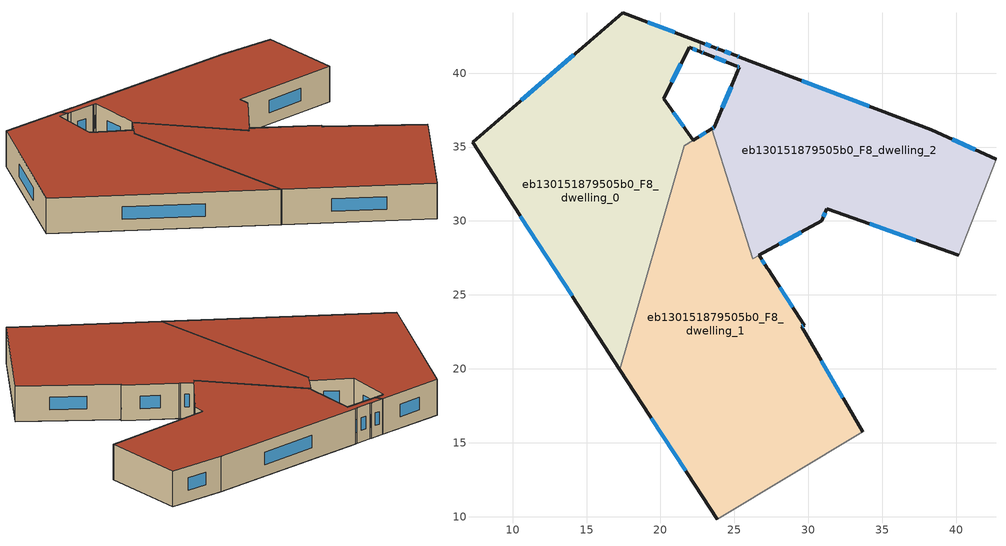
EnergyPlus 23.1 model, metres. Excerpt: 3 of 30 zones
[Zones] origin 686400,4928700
eb130151879505b0_F8_dwelling_0
 floor to eb130151879505b0_F7_dwelling_0 (EU_floor_Construction): 17.25,19.95 21.62,35.08 22.2,35.45 20.22,38.27 21.94,41.75 22.68,41.45 22.68,42.1 17.44,44.1 7.29,35.31 z24
 wall outside (EU_wall_Construction): 22.68,41.45 21.94,41.75 20.22,38.27 22.2,35.45 / 17.25,19.95 7.29,35.31 17.44,44.1 22.68,42.1 z24:27
 wall to eb130151879505b0_F8_dwelling_2 (EU_wall_Construction): 22.68,42.1 22.68,41.45 z24:27
 wall to eb130151879505b0_F8_dwelling_1 (EU_wall_Construction): 22.2,35.45 21.62,35.08 17.25,19.95 z24:27
 window (EU_Window_Construction): 22.44,41.55 22.18,41.65 / 21.38,40.62 20.77,39.4 / 20.86,37.35 21.56,36.36 / 14.02,24.93 10.52,30.33 / 10.58,38.16 14.15,41.25 / 19.14,43.45 20.98,42.75 z24.97:26.03
 roof outside (EU_roof_Construction): 22.68,42.1 22.68,41.45 21.94,41.75 20.22,38.27 22.2,35.45 21.62,35.08 17.25,19.95 7.29,35.31 17.44,44.1 z27
eb130151879505b0_F8_dwelling_1
 floor to eb130151879505b0_F7_dwelling_1 (EU_floor_Construction): 33.68,15.75 29.55,22.85 29.73,22.96 27.28,26.72 27.24,26.79 26.67,27.67 26.25,27.44 23.48,36.24 22.21,35.45 21.62,35.08 17.25,19.95 23.83,9.81 z24
 wall outside (EU_wall_Construction): 23.83,9.81 17.25,19.95 / 22.21,35.45 23.48,36.24 / 26.67,27.67 27.24,26.79 27.28,26.72 29.73,22.96 29.55,22.85 33.68,15.75 z24:27
 wall adiabatic (EU_wall_Construction): 33.68,15.75 23.83,9.81 z24:27
 wall to eb130151879505b0_F8_dwelling_2 (EU_wall_Construction): 23.48,36.24 26.25,27.44 26.67,27.67 z24:27
 window (EU_Window_Construction): 29.67,22.92 29.61,22.88 / 30.88,20.55 32.34,18.05 / 21.7,13.1 19.39,16.66 / 22.62,35.71 23.07,35.99 / 26.85,27.38 27.05,27.07 / 28.08,25.5 28.94,24.18 z24.97:26.03
 roof outside (EU_roof_Construction): 23.48,36.24 26.25,27.44 26.67,27.67 27.24,26.79 27.28,26.72 29.73,22.96 29.55,22.85 33.68,15.75 23.83,9.81 17.25,19.95 21.62,35.08 22.21,35.45 z27
eb130151879505b0_F8_dwelling_2
 floor to eb130151879505b0_F7_dwelling_2 (EU_floor_Construction): 40.18,27.68 42.69,34.17 38.32,36.16 25.35,41.09 25.17,41.16 23.93,41.63 23.76,41.69 22.68,42.1 22.68,41.45 22.76,41.42 22.96,41.34 25.09,40.49 25.2,40.45 25.33,40.4 23.65,36.35 23.48,36.24 26.25,27.44 30.91,30.01 31.26,30.83 z24
 wall outside (EU_wall_Construction): 23.48,36.24 23.65,36.35 25.33,40.4 25.2,40.45 25.09,40.49 22.96,41.34 22.76,41.42 22.68,41.45 / 22.68,42.1 23.76,41.69 23.93,41.63 25.17,41.16 25.35,41.09 38.32,36.16 42.69,34.17 / 40.18,27.68 31.26,30.83 30.91,30.01 26.66,27.67 z24:27
 wall adiabatic (EU_wall_Construction): 42.69,34.17 40.18,27.68 z24:27
 window (EU_Window_Construction): 23.53,36.28 23.59,36.31 / 24.19,37.66 24.79,39.08 / 25.29,40.41 25.24,40.43 / 24.4,40.77 23.66,41.06 / 22.9,41.37 22.82,41.39 / 23.03,41.97 23.41,41.82 / 23.82,41.67 23.88,41.65 / 24.33,41.48 24.77,41.31 / 25.23,41.14 25.29,41.11 / 29.56,39.49 34.12,37.76 / 39.74,35.51 41.28,34.81 / 37.28,28.7 34.15,29.81 / 31.14,30.56 31.02,30.27 / 29.53,29.25 28.04,28.43 z24.97:26.03
 roof outside (EU_roof_Construction): 38.32,36.16 42.69,34.17 40.18,27.68 31.26,30.83 30.91,30.01 26.25,27.44 23.48,36.24 23.65,36.35 25.33,40.4 25.2,40.45 25.09,40.49 22.96,41.34 22.76,41.42 22.68,41.45 22.68,42.1 23.76,41.69 23.93,41.63 25.17,41.16 25.35,41.09 z27
[Building]
EU S2 Campaign: North Axis=0; Terrain=City; Solar Distribution=FullExterior
[Site:Location]
Bologna: Latitude=44.5; Longitude=11.25; Time Zone=1; Elevation=37
[SizingPeriod:WeatherFileDays]
AnnualSizingPeriod: Begin Month=1; Begin Day of Month=1; End Month=12; End Day of Month=31; Day of Week for Start Day=Monday; Use Weather File Daylight Saving Period=No; Use Weather File Rain and Snow Indicators=No
[MATERIAL]
EU_InternalMass_Material: Roughness=MediumRough; Thickness=0.1; Conductivity=1; Density=1800; Specific Heat=900; Thermal Absorptance=0.9; Solar Absorptance=0.7; Visible Absorptance=0.7
[MATERIAL:NOMASS] Roughness=MediumRough; Thermal Absorptance=0.9; Solar Absorptance=0.7; Visible Absorptance=0.7
Name | Thermal Resistance
EU_wall_NoMass | 0.779417
EU_roof_NoMass | 0.435466
EU_floor_NoMass | 0.588222
[WINDOWMATERIAL:SIMPLEGLAZINGSYSTEM]
EU_Window_SimpleGlazing: UFactor=5.16242; Solar Heat Gain Coefficient=0.85; Visible Transmittance=0.85
[CONSTRUCTION]
EU_wall_Construction: EU_wall_NoMass
EU_roof_Construction: EU_roof_NoMass
EU_floor_Construction: EU_floor_NoMass
EU_InternalMass_Construction: EU_InternalMass_Material
EU_Window_Construction: EU_Window_SimpleGlazing
[ZONE] Type=1; Multiplier=1; Ceiling Height=autocalculate; Floor Area=autocalculate; Part of Total Floor Area=Yes
Name | Volume
eb130151879505b0_F8_dwelling_0 | 559.162
eb130151879505b0_F8_dwelling_1 | 646.556
eb130151879505b0_F8_dwelling_2 | 469.853
[INTERNALMASS] Construction=EU_InternalMass_Construction
Name | Zone or ZoneList | Surface Area
eb130151879505b0_F8_dwelling_0_EU_InternalMass | eb130151879505b0_F8_dwelling_0 | 186.386
eb130151879505b0_F8_dwelling_1_EU_InternalMass | eb130151879505b0_F8_dwelling_1 | 215.523
eb130151879505b0_F8_dwelling_2_EU_InternalMass | eb130151879505b0_F8_dwelling_2 | 156.629
[OTHEREQUIPMENT] Fuel Type=Electricity; Design Level Calculation Method=Watts/Area; Power per Zone Floor Area=1; Fraction Latent=0; Fraction Radiant=0; Fraction Lost=0; Carbon Dioxide Generation Rate=0; EndUse Subcategory=EU_Step8_InternalGains
Name | Zone or ZoneList or Space or SpaceList | Schedule
EU_Step8_InternalGain_eb130151879505b0_F8_dwelling_0_f000 | eb130151879505b0_F8_dwelling_0 | EU_Step8_GainSchedule_eb130151879505b0_F8_dwelling_0_f000
EU_Step8_InternalGain_eb130151879505b0_F8_dwelling_1_f000 | eb130151879505b0_F8_dwelling_1 | EU_Step8_GainSchedule_eb130151879505b0_F8_dwelling_1_f000
EU_Step8_InternalGain_eb130151879505b0_F8_dwelling_2_f000 | eb130151879505b0_F8_dwelling_2 | EU_Step8_GainSchedule_eb130151879505b0_F8_dwelling_2_f000
[ZONEVENTILATION:DESIGNFLOWRATE] Schedule=EU_AlwaysOn; Design Flow Rate Calculation Method=AirChanges/Hour; Air Changes per Hour=0.712058; Ventilation Type=Natural; Fan Pressure Rise=0; Fan Total Efficiency=1; Constant Term Coefficient=1; Temperature Term Coefficient=0; Velocity Term Coefficient=0; Velocity Squared Term Coefficient=0; Minimum Indoor Temperature=-100; Maximum Indoor Temperature=100; Delta Temperature=-100; Minimum Outdoor Temperature=-100; Maximum Outdoor Temperature=100; Maximum Wind Speed=40
Name | Zone or ZoneList or Space or SpaceList
EU_ConstantAir_eb130151879505b0_F8_dwelling_0 | eb130151879505b0_F8_dwelling_0
EU_ConstantAir_eb130151879505b0_F8_dwelling_1 | eb130151879505b0_F8_dwelling_1
EU_ConstantAir_eb130151879505b0_F8_dwelling_2 | eb130151879505b0_F8_dwelling_2
[HVACTEMPLATE:THERMOSTAT] Constant Heating Setpoint=20; Constant Cooling Setpoint=50
EU_HeatOnly_eb130151879505b0_F0_dwelling_0; EU_HeatOnly_eb130151879505b0_F0_dwelling_1; EU_HeatOnly_eb130151879505b0_F0_dwelling_2; EU_HeatOnly_eb130151879505b0_F0_dwelling_3; EU_HeatOnly_eb130151879505b0_F1_dwelling_0; EU_HeatOnly_eb130151879505b0_F1_dwelling_1; EU_HeatOnly_eb130151879505b0_F1_dwelling_2; EU_HeatOnly_eb130151879505b0_F1_dwelling_3; EU_HeatOnly_eb130151879505b0_F2_dwelling_0; EU_HeatOnly_eb130151879505b0_F2_dwelling_1; EU_HeatOnly_eb130151879505b0_F2_dwelling_2; EU_HeatOnly_eb130151879505b0_F2_dwelling_3; EU_HeatOnly_eb130151879505b0_F3_dwelling_0; EU_HeatOnly_eb130151879505b0_F3_dwelling_1; EU_HeatOnly_eb130151879505b0_F3_dwelling_2; EU_HeatOnly_eb130151879505b0_F4_dwelling_0; EU_HeatOnly_eb130151879505b0_F4_dwelling_1; EU_HeatOnly_eb130151879505b0_F4_dwelling_2; EU_HeatOnly_eb130151879505b0_F5_dwelling_0; EU_HeatOnly_eb130151879505b0_F5_dwelling_1; EU_HeatOnly_eb130151879505b0_F5_dwelling_2; EU_HeatOnly_eb130151879505b0_F6_dwelling_0; EU_HeatOnly_eb130151879505b0_F6_dwelling_1; EU_HeatOnly_eb130151879505b0_F6_dwelling_2; EU_HeatOnly_eb130151879505b0_F7_dwelling_0; EU_HeatOnly_eb130151879505b0_F7_dwelling_1; EU_HeatOnly_eb130151879505b0_F7_dwelling_2; EU_HeatOnly_eb130151879505b0_F8_dwelling_0; EU_HeatOnly_eb130151879505b0_F8_dwelling_1; EU_HeatOnly_eb130151879505b0_F8_dwelling_2
[HVACTEMPLATE:ZONE:IDEALLOADSAIRSYSTEM] System Availability Schedule=EU_AlwaysOn; Maximum Heating Supply Air Temperature=50; Minimum Cooling Supply Air Temperature=13; Maximum Heating Supply Air Humidity Ratio=0.0156; Minimum Cooling Supply Air Humidity Ratio=0.0077; Heating Limit=NoLimit; Cooling Limit=NoLimit; Heating Availability Schedule=EU_AlwaysOn; Cooling Availability Schedule=EU_CoolingOff; Dehumidification Control Type=ConstantSensibleHeatRatio; Cooling Sensible Heat Ratio=0.7; Dehumidification Setpoint=60; Humidification Control Type=None; Humidification Setpoint=30; Outdoor Air Method=None; Outdoor Air Flow Rate per Person=0.00944; Outdoor Air Flow Rate per Zone Floor Area=0; Outdoor Air Flow Rate per Zone=0; Demand Controlled Ventilation Type=None; Outdoor Air Economizer Type=NoEconomizer; Heat Recovery Type=None; Sensible Heat Recovery Effectiveness=0.7; Latent Heat Recovery Effectiveness=0.65
Name | Template Thermostat
eb130151879505b0_F8_dwelling_0 | EU_HeatOnly_eb130151879505b0_F8_dwelling_0
eb130151879505b0_F8_dwelling_1 | EU_HeatOnly_eb130151879505b0_F8_dwelling_1
eb130151879505b0_F8_dwelling_2 | EU_HeatOnly_eb130151879505b0_F8_dwelling_2
[SIZING:ZONE] Zone Cooling Design Supply Air Temperature Input Method=SupplyAirTemperature; Zone Cooling Design Supply Air Temperature=13; Zone Heating Design Supply Air Temperature Input Method=SupplyAirTemperature; Zone Heating Design Supply Air Temperature=50; Zone Cooling Design Supply Air Humidity Ratio=0.008; Zone Heating Design Supply Air Humidity Ratio=0.008; Cooling Design Air Flow Method=DesignDay; Cooling Design Air Flow Rate=0; Cooling Minimum Air Flow per Zone Floor Area=0.000762; Cooling Minimum Air Flow=0; Cooling Minimum Air Flow Fraction=0.2; Heating Design Air Flow Method=DesignDay; Heating Design Air Flow Rate=0; Heating Maximum Air Flow per Zone Floor Area=0.002032; Heating Maximum Air Flow=0.141576; Heating Maximum Air Flow Fraction=0.3; Account for Dedicated Outdoor Air System=No; Dedicated Outdoor Air System Control Strategy=NeutralSupplyAir; Dedicated Outdoor Air Low Setpoint Temperature for Design=autosize; Dedicated Outdoor Air High Setpoint Temperature for Design=autosize; Zone Load Sizing Method=Sensible Load Only No Latent Load; Zone Latent Cooling Design Supply Air Humidity Ratio Input Method=HumidityRatioDifference; Zone Cooling Design Supply Air Humidity Ratio Difference=0.005; Zone Latent Heating Design Supply Air Humidity Ratio Input Method=HumidityRatioDifference; Zone Humidification Design Supply Air Humidity Ratio Difference=0.005
eb130151879505b0_F8_dwelling_0; eb130151879505b0_F8_dwelling_1; eb130151879505b0_F8_dwelling_2
[SCHEDULE:CONSTANT]
Name | Hourly Value
EU_AlwaysOn | 1
EU_CoolingOff | 0
[SCHEDULE:FILE] Column Number=1; Rows to Skip at Top=0; Number of Hours of Data=8760; Column Separator=Comma; Interpolate to Timestep=No; Minutes per Item=60; Adjust Schedule for Daylight Savings=Yes
Name | File
EU_Step8_GainSchedule_eb130151879505b0_F8_dwelling_0_f000 | ../../schedules/eb130151879505b0/eb130151879505b0_F8_dwelling_0_f000_gain.csv
EU_Step8_GainSchedule_eb130151879505b0_F8_dwelling_1_f000 | ../../schedules/eb130151879505b0/eb130151879505b0_F8_dwelling_1_f000_gain.csv
EU_Step8_GainSchedule_eb130151879505b0_F8_dwelling_2_f000 | ../../schedules/eb130151879505b0/eb130151879505b0_F8_dwelling_2_f000_gain.csv
